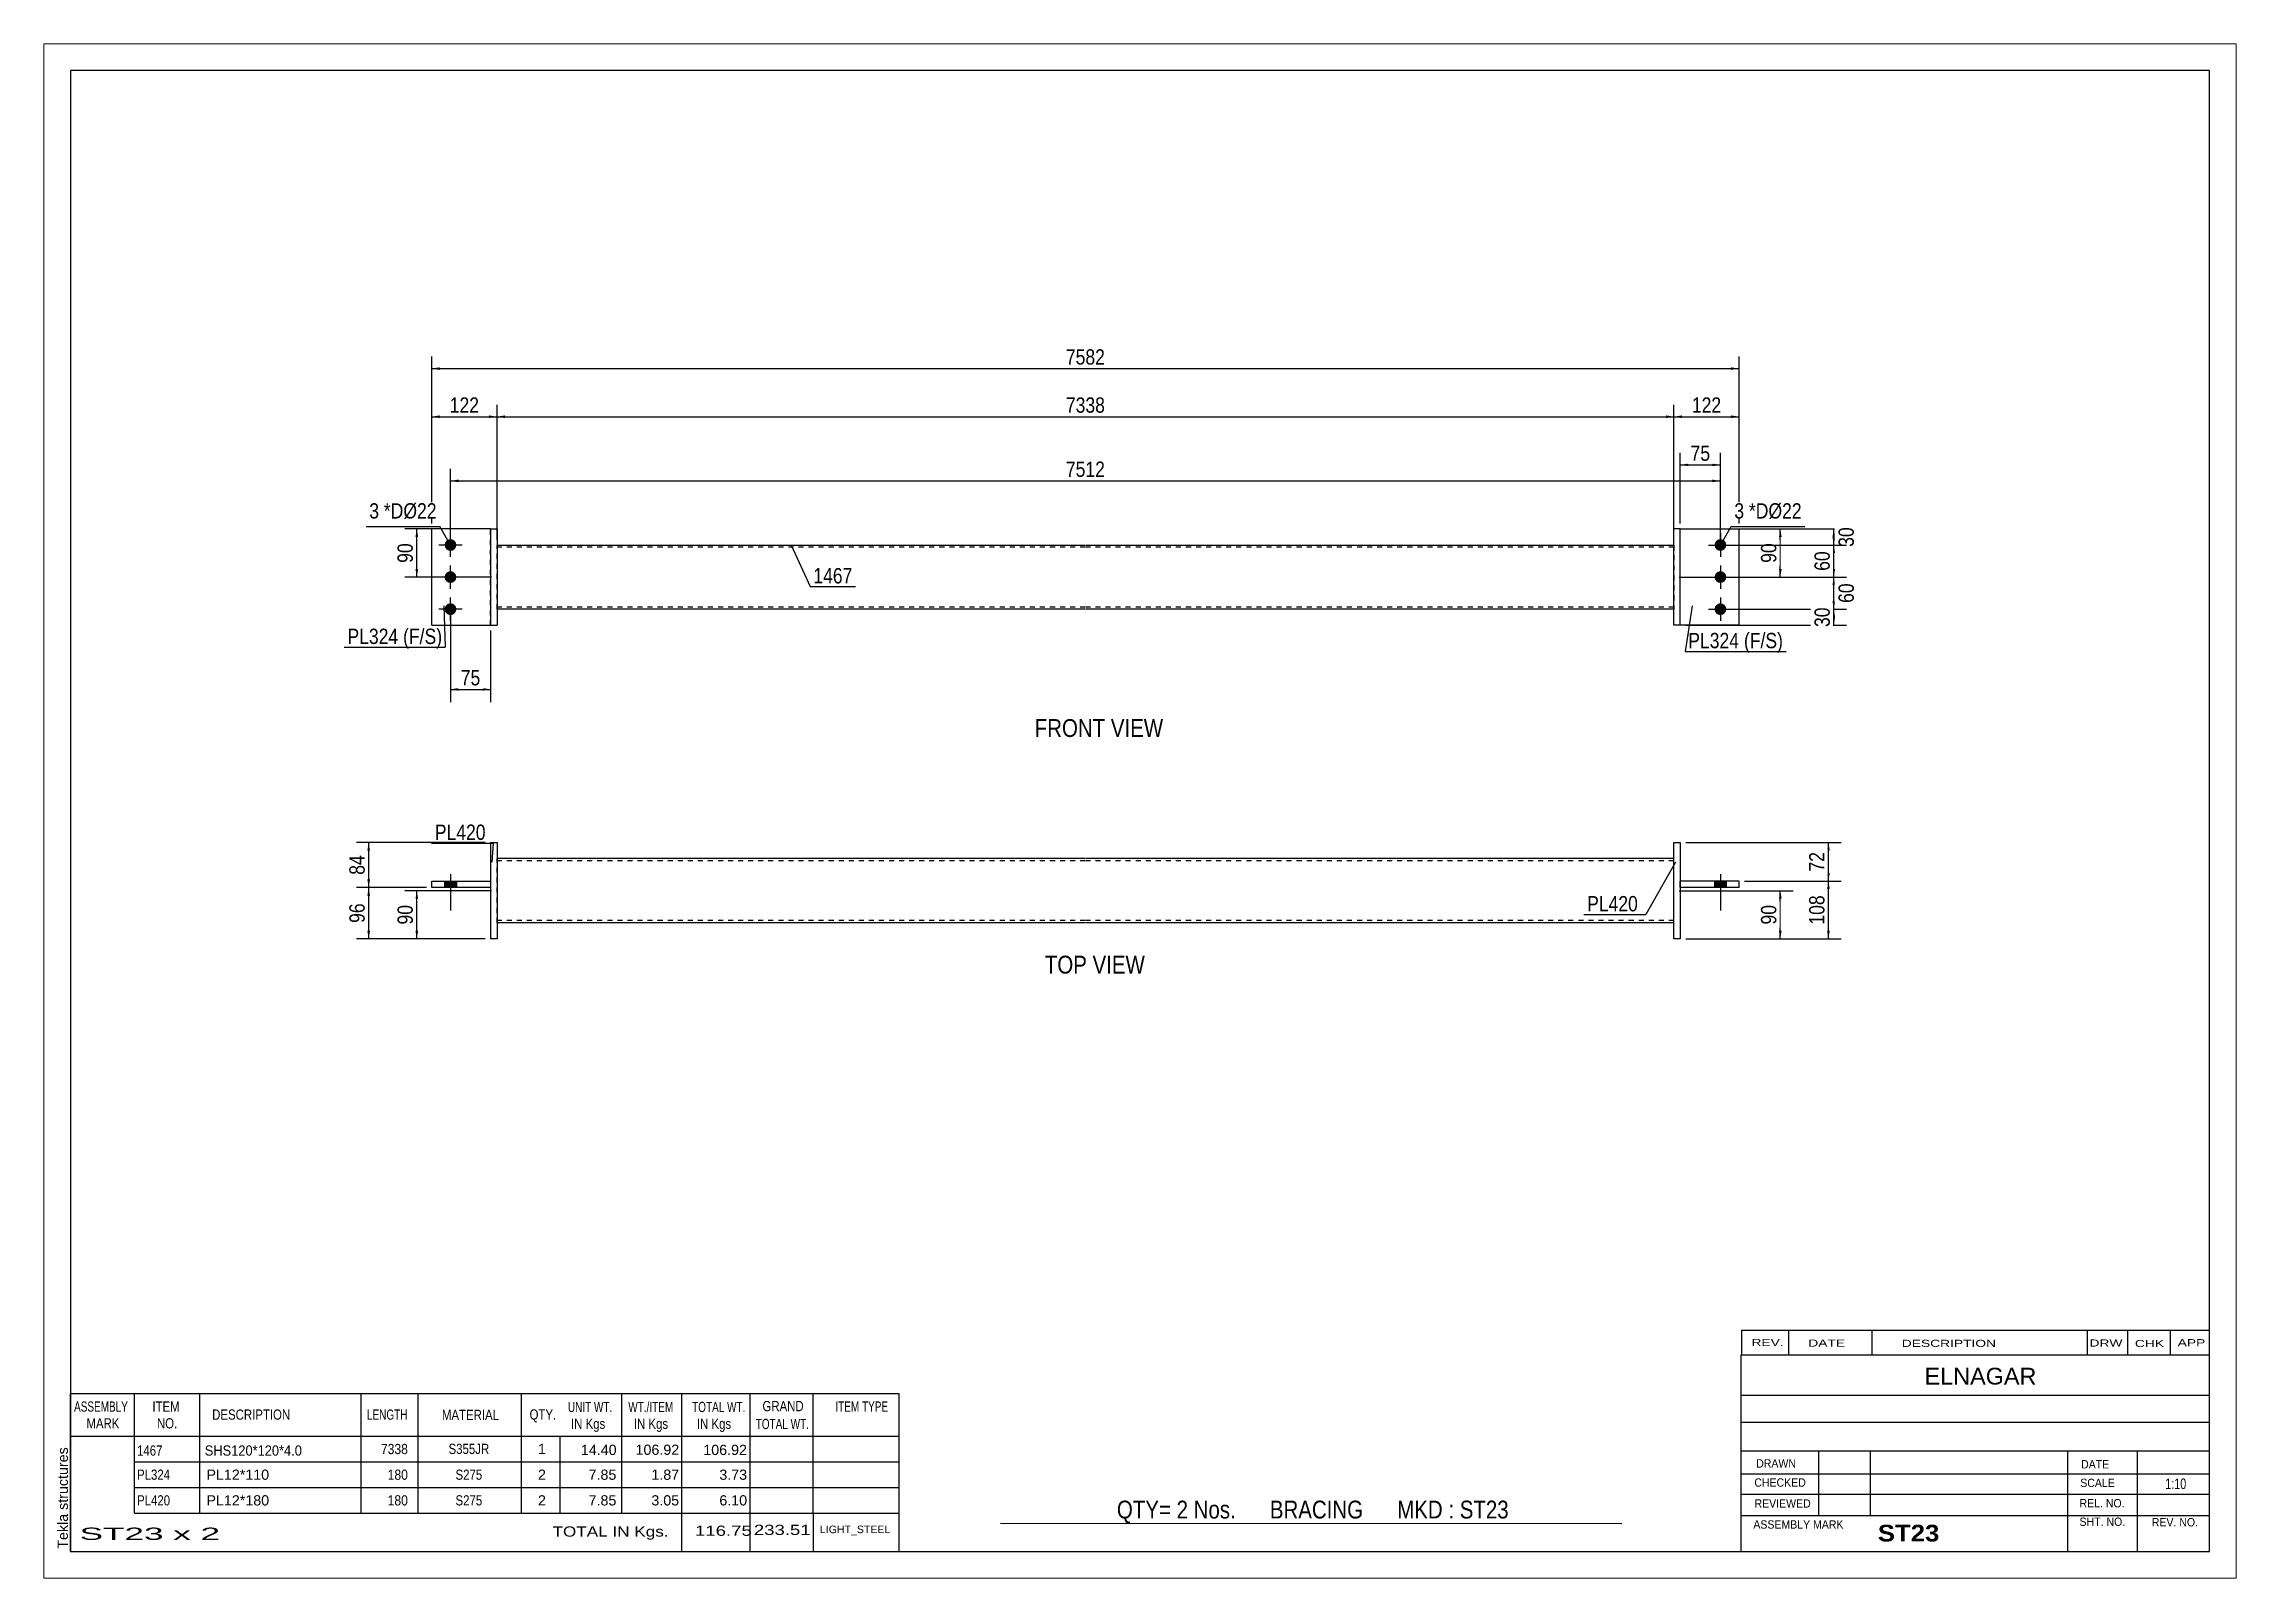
# Paper-space layout 'Layout1' of a CAD drawing. Header units: millimetres. Extents: x 0 to 410, y 0 to 287.
# The model-space entities are those that its viewports show. They can reach past a viewport. Long polylines and large blocks are cut down to what shows.
import ezdxf

# ---------------------------------------------------------------- set-up
doc = ezdxf.new("R2010")
doc.units = ezdxf.units.MM
doc.linetypes.add('DXK_LINE_DOT1', pattern=[1.8814, 0.9407, -0.9407])
doc.layers.add('Viewport layer', color=7, linetype='Continuous', plot=False)
doc.styles.add('Arial', font='ARIAL.TTF', dxfattribs={"height": 0.2})
doc.styles.add('Arial Bold', font='ARIALBD.TTF', dxfattribs={"height": 0.2})
doc.styles.add('Arial Narrow', font='ARIALN.TTF', dxfattribs={"height": 0.2})

# ---------------------------------------------------------------- blocks, each defined once
blk = doc.blocks.new('Unknown-629094982-1622')
at = {"color": 5, "linetype": 'Continuous'}
for p, q in [((405, 282), (5, 282)), ((5, 282), (5, 5)), ((405, 5), (405, 282)), ((5, 5), (405, 5))]:
    blk.add_line(p, q, dxfattribs=at)
at = {"color": 174, "linetype": 'Continuous', "style": 'Arial'}
blk.add_text('Tekla structures', height=1.9102, rotation=90, dxfattribs=at).set_placement((4.5, 5.5))
blk = doc.blocks.new('Unknown-629094982-11 - 1222')
at = {"color": 0, "linetype": 'Continuous'}
blk.add_wipeout([(209.37, 157.35), (209.37, 160.85), (185.31, 160.85), (185.31, 157.35)], dxfattribs=at)
at = {"color": 6, "linetype": 'Continuous', "style": 'Arial Narrow'}
blk.add_text('FRONT VIEW', height=3.34, dxfattribs=at).set_placement((185.31, 157.35))
blk = doc.blocks.new('Unknown-629094982-12 - 1247')
at = {"color": 0, "linetype": 'Continuous'}
blk.add_wipeout([(205.95, 113.09), (205.95, 116.59), (187.2, 116.59), (187.2, 113.09)], dxfattribs=at)
at = {"color": 6, "linetype": 'Continuous', "style": 'Arial Narrow'}
blk.add_text('TOP VIEW', height=3.34, dxfattribs=at).set_placement((187.2, 113.09))
blk = doc.blocks.new('Part-629094982-1239 - 1222')
at = {"color": 2, "linetype": 'Continuous'}
for p, q in [((306.05, 196.25), (304.85, 196.25)), ((304.85, 178.25), (304.85, 196.25)), ((306.05, 178.25), (306.05, 196.25)), ((306.05, 178.25), (304.85, 178.25))]:
    blk.add_line(p, q, dxfattribs=at)
blk = doc.blocks.new('Part-629094982-1238 - 1222')
at = {"color": 2, "linetype": 'Continuous'}
for p, q in [((306.05, 196.25), (317.05, 196.25)), ((317.05, 178.25), (317.05, 196.25)), ((317.05, 178.25), (306.05, 178.25))]:
    blk.add_line(p, q, dxfattribs=at)
at = {"color": 7, "linetype": 'DXK_LINE_DOT1'}
blk.add_line((306.05, 178.25), (306.05, 196.25), dxfattribs=at)
blk = doc.blocks.new('Part-629094982-1240 - 1222')
at = {"color": 2, "linetype": 'Continuous'}
for p, q in [((72.55, 178.25), (72.55, 196.25)), ((83.55, 196.25), (72.55, 196.25)), ((72.55, 178.25), (83.55, 178.25))]:
    blk.add_line(p, q, dxfattribs=at)
at = {"color": 7, "linetype": 'DXK_LINE_DOT1'}
blk.add_line((83.55, 178.25), (83.55, 196.25), dxfattribs=at)
blk = doc.blocks.new('Part-629094982-1241 - 1222')
at = {"color": 2, "linetype": 'Continuous'}
for p, q in [((83.55, 196.25), (83.55, 178.25)), ((83.55, 196.25), (84.75, 196.25)), ((84.75, 196.25), (84.75, 178.25)), ((83.55, 178.25), (84.75, 178.25))]:
    blk.add_line(p, q, dxfattribs=at)
blk = doc.blocks.new('Part-629094982-1242 - 1222')
at = {"color": 2, "linetype": 'Continuous'}
for p, q in [((84.75, 193.25), (194.75, 193.25)), ((194.85, 193.25), (304.85, 193.25)), ((194.75, 181.25), (84.75, 181.25)), ((304.85, 181.25), (194.85, 181.25))]:
    blk.add_line(p, q, dxfattribs=at)
at = {"color": 7, "linetype": 'DXK_LINE_DOT1'}
for p, q in [((84.75, 181.25), (84.75, 193.25)), ((194.75, 192.85), (84.75, 192.85)), ((304.85, 192.85), (194.85, 192.85)), ((304.85, 193.25), (304.85, 181.25)), ((194.75, 181.65), (84.75, 181.65)), ((304.85, 181.65), (194.85, 181.65))]:
    blk.add_line(p, q, dxfattribs=at)
blk = doc.blocks.new('Bolt-629094982-1243 - 1222')
at = {"linetype": 'Continuous'}
for points in [[(313.55, 194.35, -1), (313.55, 192.15, -1)], [(313.55, 188.35, -1), (313.55, 186.15, -1)], [(313.55, 182.35, -1), (313.55, 180.15, -1)]]:
    blk.add_hatch(color=3, dxfattribs=at).paths.add_polyline_path(points)
at = {"color": 3, "linetype": 'Continuous'}
for p, q in [((311.35, 193.25), (315.75, 193.25)), ((313.55, 195.45), (313.55, 191.05)), ((313.55, 189.45), (313.55, 185.05)), ((311.35, 187.25), (315.75, 187.25)), ((311.35, 181.25), (315.75, 181.25)), ((313.55, 183.45), (313.55, 179.05))]:
    blk.add_line(p, q, dxfattribs=at)
blk = doc.blocks.new('Bolt-629094982-1244 - 1222')
at = {"linetype": 'Continuous'}
for points in [[(76.05, 192.15, -1), (76.05, 194.35, -1)], [(76.05, 186.15, -1), (76.05, 188.35, -1)], [(76.05, 180.15, -1), (76.05, 182.35, -1)]]:
    blk.add_hatch(color=3, dxfattribs=at).paths.add_polyline_path(points)
at = {"color": 3, "linetype": 'Continuous'}
for p, q in [((78.25, 193.25), (73.85, 193.25)), ((76.05, 191.05), (76.05, 195.45)), ((76.05, 185.05), (76.05, 189.45)), ((78.25, 187.25), (73.85, 187.25)), ((78.25, 181.25), (73.85, 181.25)), ((76.05, 179.05), (76.05, 183.45))]:
    blk.add_line(p, q, dxfattribs=at)
blk = doc.blocks.new('Part-629094982-1248 - 1247')
at = {"color": 2, "linetype": 'Continuous'}
for p, q in [((317.05, 130.39), (306.05, 130.39)), ((306.05, 129.19), (306.05, 130.39)), ((317.05, 129.19), (306.05, 129.19)), ((317.05, 129.19), (317.05, 130.39))]:
    blk.add_line(p, q, dxfattribs=at)
blk = doc.blocks.new('Part-629094982-1249 - 1247')
at = {"color": 2, "linetype": 'Continuous'}
for p, q in [((304.85, 119.59), (304.85, 137.59)), ((304.85, 137.59), (306.05, 137.59)), ((306.05, 137.59), (306.05, 119.59)), ((306.05, 119.59), (304.85, 119.59))]:
    blk.add_line(p, q, dxfattribs=at)
blk = doc.blocks.new('Part-629094982-1250 - 1247')
at = {"color": 2, "linetype": 'Continuous'}
for p, q in [((72.55, 130.39), (83.55, 130.39)), ((72.55, 129.19), (72.55, 130.39)), ((83.55, 129.19), (72.55, 129.19)), ((83.55, 130.39), (83.55, 129.19))]:
    blk.add_line(p, q, dxfattribs=at)
blk = doc.blocks.new('Part-629094982-1251 - 1247')
at = {"color": 2, "linetype": 'Continuous'}
for p, q in [((83.55, 137.59), (83.55, 119.59)), ((83.55, 137.59), (84.75, 137.59)), ((84.75, 137.59), (84.75, 119.59)), ((84.75, 119.59), (83.55, 119.59))]:
    blk.add_line(p, q, dxfattribs=at)
blk = doc.blocks.new('Part-629094982-1252 - 1247')
at = {"color": 2, "linetype": 'Continuous'}
for p, q in [((194.75, 134.59), (84.75, 134.59)), ((304.85, 134.59), (194.85, 134.59)), ((194.75, 122.59), (84.75, 122.59)), ((304.85, 122.59), (194.85, 122.59))]:
    blk.add_line(p, q, dxfattribs=at)
at = {"color": 7, "linetype": 'DXK_LINE_DOT1'}
for p, q in [((84.75, 122.59), (84.75, 134.59)), ((194.75, 134.19), (84.75, 134.19)), ((304.85, 134.19), (194.85, 134.19)), ((304.85, 122.59), (304.85, 134.59)), ((194.75, 122.99), (84.75, 122.99)), ((304.85, 122.99), (194.85, 122.99))]:
    blk.add_line(p, q, dxfattribs=at)
blk = doc.blocks.new('Bolt-629094982-1253 - 1247')
at = {"linetype": 'Continuous'}
blk.add_hatch(color=3, dxfattribs=at).paths.add_polyline_path([(314.65, 130.39), (312.45, 130.39), (312.45, 129.19), (314.65, 129.19)])
blk.add_hatch(color=3, dxfattribs=at).paths.add_polyline_path([(314.65, 130.39), (312.45, 130.39), (312.45, 129.19), (314.65, 129.19)])
blk.add_hatch(color=3, dxfattribs=at).paths.add_polyline_path([(314.65, 130.39), (312.45, 130.39), (312.45, 129.19), (314.65, 129.19)])
at = {"color": 3, "linetype": 'Continuous'}
for p, q in [((313.55, 131.69), (313.55, 124.89)), ((313.55, 131.69), (313.55, 124.89)), ((313.55, 131.69), (313.55, 124.89)), ((312.45, 130.39), (312.45, 129.19)), ((312.45, 130.39), (312.45, 129.19)), ((312.45, 130.39), (312.45, 129.19)), ((314.65, 130.39), (314.65, 129.19)), ((314.65, 130.39), (314.65, 129.19)), ((314.65, 130.39), (314.65, 129.19))]:
    blk.add_line(p, q, dxfattribs=at)
blk = doc.blocks.new('Bolt-629094982-1254 - 1247')
at = {"linetype": 'Continuous'}
blk.add_hatch(color=3, dxfattribs=at).paths.add_polyline_path([(74.95, 129.19), (77.15, 129.19), (77.15, 130.39), (74.95, 130.39)])
blk.add_hatch(color=3, dxfattribs=at).paths.add_polyline_path([(74.95, 129.19), (77.15, 129.19), (77.15, 130.39), (74.95, 130.39)])
blk.add_hatch(color=3, dxfattribs=at).paths.add_polyline_path([(74.95, 129.19), (77.15, 129.19), (77.15, 130.39), (74.95, 130.39)])
at = {"color": 3, "linetype": 'Continuous'}
for p, q in [((76.05, 131.69), (76.05, 124.89)), ((76.05, 131.69), (76.05, 124.89)), ((76.05, 131.69), (76.05, 124.89)), ((74.95, 130.39), (74.95, 129.19)), ((74.95, 130.39), (74.95, 129.19)), ((74.95, 130.39), (74.95, 129.19)), ((77.15, 130.39), (77.15, 129.19)), ((77.15, 130.39), (77.15, 129.19)), ((77.15, 130.39), (77.15, 129.19))]:
    blk.add_line(p, q, dxfattribs=at)
blk = doc.blocks.new('StraightDimension-629094982-1735 - 1222')
at = {"linetype": 'Continuous'}
for points in [[(334.5, 185.75), (334.75, 187.25), (335, 185.75)], [(335, 182.75), (334.75, 181.25), (334.5, 182.75)]]:
    blk.add_hatch(color=7, dxfattribs=at).paths.add_polyline_path(points)
at = {"color": 7, "linetype": 'Continuous'}
for p, q in [((314.55, 187.25), (337, 187.25)), ((334.75, 181.25), (334.75, 187.25)), ((314.55, 181.25), (337, 181.25))]:
    blk.add_line(p, q, dxfattribs=at)
at = {"color": 0}
blk.add_wipeout([(339.1, 186.68), (334.9, 186.68), (334.9, 181.82), (339.1, 181.82)], dxfattribs=at)
at = {"color": 3, "style": 'Arial Narrow'}
blk.add_text('60', height=2.863, rotation=90.0002, dxfattribs=at).set_placement((338.5, 182.42))
blk = doc.blocks.new('StraightDimension-629094982-1259 - 1222')
at = {"linetype": 'Continuous'}
for points in [[(69.5, 194.75), (69.75, 196.25), (70, 194.75)], [(70, 188.75), (69.75, 187.25), (69.5, 188.75)]]:
    blk.add_hatch(color=7, dxfattribs=at).paths.add_polyline_path(points)
at = {"color": 7, "linetype": 'Continuous'}
for p, q in [((82.55, 196.25), (67.5, 196.25)), ((69.75, 187.25), (69.75, 196.25)), ((83.75, 187.25), (67.5, 187.25))]:
    blk.add_line(p, q, dxfattribs=at)
at = {"color": 0}
blk.add_wipeout([(69.6, 194.18), (65.4, 194.18), (65.4, 189.32), (69.6, 189.32)], dxfattribs=at)
at = {"color": 3, "style": 'Arial Narrow'}
blk.add_text('90', height=2.863, rotation=90.0002, dxfattribs=at).set_placement((69, 189.92))
blk = doc.blocks.new('StraightDimension-629094982-1265 - 1222')
at = {"linetype": 'Continuous'}
for points in [[(324.5, 194.75), (324.75, 196.25), (325, 194.75)], [(325, 188.75), (324.75, 187.25), (324.5, 188.75)]]:
    blk.add_hatch(color=7, dxfattribs=at).paths.add_polyline_path(points)
at = {"color": 7, "linetype": 'Continuous'}
for p, q in [((307.05, 196.25), (327.15, 196.25)), ((324.75, 187.25), (324.75, 196.25)), ((305.85, 187.25), (327.15, 187.25))]:
    blk.add_line(p, q, dxfattribs=at)
at = {"color": 0}
blk.add_wipeout([(324.6, 194.18), (320.4, 194.18), (320.4, 189.32), (324.6, 189.32)], dxfattribs=at)
at = {"color": 3, "style": 'Arial Narrow'}
blk.add_text('90', height=2.863, rotation=90.0002, dxfattribs=at).set_placement((324, 189.92))
blk = doc.blocks.new('StraightDimension-629094982-1270 - 1222')
at = {"linetype": 'Continuous'}
for points in [[(334.5, 194.75), (334.75, 196.25), (335, 194.75)], [(335, 194.75), (334.75, 193.25), (334.5, 194.75)]]:
    blk.add_hatch(color=7, dxfattribs=at).paths.add_polyline_path(points)
at = {"color": 7, "linetype": 'Continuous'}
for p, q in [((307.05, 196.25), (337, 196.25)), ((314.55, 193.25), (337, 193.25)), ((334.75, 193.25), (334.75, 196.25))]:
    blk.add_line(p, q, dxfattribs=at)
at = {"color": 0}
blk.add_wipeout([(339.1, 197.18), (334.9, 197.18), (334.9, 192.32), (339.1, 192.32)], dxfattribs=at)
at = {"color": 3, "style": 'Arial Narrow'}
blk.add_text('30', height=2.863, rotation=90.0002, dxfattribs=at).set_placement((338.5, 192.92))
blk = doc.blocks.new('StraightDimension-629094982-1273 - 1222')
at = {"linetype": 'Continuous'}
for points in [[(334.5, 179.75), (334.75, 181.25), (335, 179.75)], [(335, 179.75), (334.75, 178.25), (334.5, 179.75)]]:
    blk.add_hatch(color=7, dxfattribs=at).paths.add_polyline_path(points)
at = {"color": 7, "linetype": 'Continuous'}
for p, q in [((314.55, 181.25), (337.15, 181.25)), ((334.75, 178.25), (334.75, 181.25)), ((307.05, 178.25), (337.15, 178.25))]:
    blk.add_line(p, q, dxfattribs=at)
at = {"color": 0}
blk.add_wipeout([(334.6, 182.18), (330.4, 182.18), (330.4, 177.32), (334.6, 177.32)], dxfattribs=at)
at = {"color": 3, "style": 'Arial Narrow'}
blk.add_text('30', height=2.863, rotation=90.0002, dxfattribs=at).set_placement((334, 177.92))
blk = doc.blocks.new('StraightDimension-629094982-1286 - 1222')
at = {"linetype": 'Continuous'}
for points in [[(307.55, 208), (306.05, 208.25), (307.55, 208.5)], [(312.05, 208.5), (313.55, 208.25), (312.05, 208)]]:
    blk.add_hatch(color=7, dxfattribs=at).paths.add_polyline_path(points)
at = {"color": 7, "linetype": 'Continuous'}
for p, q in [((306.05, 197.25), (306.05, 210.5)), ((313.55, 194.25), (313.55, 210.5)), ((306.05, 208.25), (313.55, 208.25))]:
    blk.add_line(p, q, dxfattribs=at)
at = {"color": 0}
blk.add_wipeout([(312.23, 208.4), (312.23, 212.6), (307.37, 212.6), (307.37, 208.4)], dxfattribs=at)
at = {"color": 3, "style": 'Arial Narrow'}
blk.add_text('75', height=2.863, dxfattribs=at).set_placement((307.97, 209))
blk = doc.blocks.new('StraightDimension-629094982-1292 - 1222')
at = {"linetype": 'Continuous'}
for points in [[(77.55, 166), (76.05, 166.25), (77.55, 166.5)], [(82.05, 166.5), (83.55, 166.25), (82.05, 166)]]:
    blk.add_hatch(color=7, dxfattribs=at).paths.add_polyline_path(points)
at = {"color": 7, "linetype": 'Continuous'}
for p, q in [((76.05, 180.25), (76.05, 163.85)), ((83.55, 177.25), (83.55, 163.85)), ((76.05, 166.25), (83.55, 166.25))]:
    blk.add_line(p, q, dxfattribs=at)
at = {"color": 0}
blk.add_wipeout([(82.23, 166.4), (82.23, 170.6), (77.37, 170.6), (77.37, 166.4)], dxfattribs=at)
at = {"color": 3, "style": 'Arial Narrow'}
blk.add_text('75', height=2.863, dxfattribs=at).set_placement((77.97, 167))
blk = doc.blocks.new('StraightDimension-629094982-1297 - 1222')
at = {"linetype": 'Continuous'}
for points in [[(77.55, 205), (76.05, 205.25), (77.55, 205.5)], [(312.05, 205.5), (313.55, 205.25), (312.05, 205)]]:
    blk.add_hatch(color=7, dxfattribs=at).paths.add_polyline_path(points)
at = {"color": 7, "linetype": 'Continuous'}
for p, q in [((76.05, 194.25), (76.05, 207.5)), ((76.05, 205.25), (313.55, 205.25)), ((313.55, 194.25), (313.55, 207.5))]:
    blk.add_line(p, q, dxfattribs=at)
at = {"color": 0}
blk.add_wipeout([(199.06, 205.4), (199.06, 209.6), (190.54, 209.6), (190.54, 205.4)], dxfattribs=at)
at = {"color": 3, "style": 'Arial Narrow'}
blk.add_text('7512', height=2.863, dxfattribs=at).set_placement((191.14, 206))
blk = doc.blocks.new('StraightDimension-629094982-1303 - 1222')
at = {"linetype": 'Continuous'}
for points in [[(306.35, 217), (304.85, 217.25), (306.35, 217.5)], [(315.55, 217.5), (317.05, 217.25), (315.55, 217)]]:
    blk.add_hatch(color=7, dxfattribs=at).paths.add_polyline_path(points)
at = {"color": 7, "linetype": 'Continuous'}
for p, q in [((304.85, 194.25), (304.85, 219.5)), ((317.05, 197.25), (317.05, 219.5)), ((304.85, 217.25), (317.05, 217.25))]:
    blk.add_line(p, q, dxfattribs=at)
at = {"color": 0}
blk.add_wipeout([(314.29, 217.4), (314.29, 221.6), (307.61, 221.6), (307.61, 217.4)], dxfattribs=at)
at = {"color": 3, "style": 'Arial Narrow'}
blk.add_text('122', height=2.863, dxfattribs=at).set_placement((308.21, 218))
blk = doc.blocks.new('StraightDimension-629094982-1304 - 1222')
at = {"linetype": 'Continuous'}
for points in [[(86.25, 217), (84.75, 217.25), (86.25, 217.5)], [(303.35, 217.5), (304.85, 217.25), (303.35, 217)]]:
    blk.add_hatch(color=7, dxfattribs=at).paths.add_polyline_path(points)
at = {"color": 7, "linetype": 'Continuous'}
for p, q in [((84.75, 194.25), (84.75, 219.5)), ((304.85, 194.25), (304.85, 219.5)), ((84.75, 217.25), (304.85, 217.25))]:
    blk.add_line(p, q, dxfattribs=at)
at = {"color": 0}
blk.add_wipeout([(199.06, 217.4), (199.06, 221.6), (190.54, 221.6), (190.54, 217.4)], dxfattribs=at)
at = {"color": 3, "style": 'Arial Narrow'}
blk.add_text('7338', height=2.863, dxfattribs=at).set_placement((191.14, 218))
blk = doc.blocks.new('StraightDimension-629094982-1305 - 1222')
at = {"linetype": 'Continuous'}
for points in [[(74.05, 217), (72.55, 217.25), (74.05, 217.5)], [(83.25, 217.5), (84.75, 217.25), (83.25, 217)]]:
    blk.add_hatch(color=7, dxfattribs=at).paths.add_polyline_path(points)
at = {"color": 7, "linetype": 'Continuous'}
for p, q in [((72.55, 197.25), (72.55, 219.5)), ((84.75, 194.25), (84.75, 219.5)), ((72.55, 217.25), (84.75, 217.25))]:
    blk.add_line(p, q, dxfattribs=at)
at = {"color": 0}
blk.add_wipeout([(81.99, 217.4), (81.99, 221.6), (75.31, 221.6), (75.31, 217.4)], dxfattribs=at)
at = {"color": 3, "style": 'Arial Narrow'}
blk.add_text('122', height=2.863, dxfattribs=at).set_placement((75.91, 218))
blk = doc.blocks.new('StraightDimension-629094982-1311 - 1222')
at = {"linetype": 'Continuous'}
for points in [[(74.05, 226), (72.55, 226.25), (74.05, 226.5)], [(315.55, 226.5), (317.05, 226.25), (315.55, 226)]]:
    blk.add_hatch(color=7, dxfattribs=at).paths.add_polyline_path(points)
at = {"color": 7, "linetype": 'Continuous'}
for p, q in [((72.55, 197.25), (72.55, 228.5)), ((72.55, 226.25), (317.05, 226.25)), ((317.05, 197.25), (317.05, 228.5))]:
    blk.add_line(p, q, dxfattribs=at)
at = {"color": 0}
blk.add_wipeout([(199.06, 226.4), (199.06, 230.6), (190.54, 230.6), (190.54, 226.4)], dxfattribs=at)
at = {"color": 3, "style": 'Arial Narrow'}
blk.add_text('7582', height=2.863, dxfattribs=at).set_placement((191.14, 227))
blk = doc.blocks.new('StraightDimension-629094982-1737 - 1222')
at = {"linetype": 'Continuous'}
for points in [[(334.5, 191.75), (334.75, 193.25), (335, 191.75)], [(335, 188.75), (334.75, 187.25), (334.5, 188.75)]]:
    blk.add_hatch(color=7, dxfattribs=at).paths.add_polyline_path(points)
at = {"color": 7, "linetype": 'Continuous'}
for p, q in [((314.55, 193.25), (337.15, 193.25)), ((334.75, 187.25), (334.75, 193.25)), ((314.55, 187.25), (337.15, 187.25))]:
    blk.add_line(p, q, dxfattribs=at)
at = {"color": 0}
blk.add_wipeout([(334.6, 192.68), (330.4, 192.68), (330.4, 187.82), (334.6, 187.82)], dxfattribs=at)
at = {"color": 3, "style": 'Arial Narrow'}
blk.add_text('60', height=2.863, rotation=90.0002, dxfattribs=at).set_placement((334, 188.42))
blk = doc.blocks.new('StraightDimension-629094982-1315 - 1247')
at = {"linetype": 'Continuous'}
for points in [[(69.5, 127.09), (69.75, 128.59), (70, 127.09)], [(70, 121.09), (69.75, 119.59), (69.5, 121.09)]]:
    blk.add_hatch(color=7, dxfattribs=at).paths.add_polyline_path(points)
at = {"color": 7, "linetype": 'Continuous'}
for p, q in [((83.75, 128.59), (67.5, 128.59)), ((69.75, 119.59), (69.75, 128.59)), ((82.55, 119.59), (67.5, 119.59))]:
    blk.add_line(p, q, dxfattribs=at)
at = {"color": 0}
blk.add_wipeout([(69.6, 126.52), (65.4, 126.52), (65.4, 121.67), (69.6, 121.67)], dxfattribs=at)
at = {"color": 3, "style": 'Arial Narrow'}
blk.add_text('90', height=2.863, rotation=90.0002, dxfattribs=at).set_placement((69, 122.27))
blk = doc.blocks.new('StraightDimension-629094982-1325 - 1247')
at = {"linetype": 'Continuous'}
for points in [[(333.5, 136.09), (333.75, 137.59), (334, 136.09)], [(334, 131.89), (333.75, 130.39), (333.5, 131.89)]]:
    blk.add_hatch(color=7, dxfattribs=at).paths.add_polyline_path(points)
at = {"color": 7, "linetype": 'Continuous'}
for p, q in [((307.05, 137.59), (336.15, 137.59)), ((333.75, 130.39), (333.75, 137.59)), ((318.05, 130.39), (336.15, 130.39))]:
    blk.add_line(p, q, dxfattribs=at)
at = {"color": 0}
blk.add_wipeout([(333.6, 136.42), (329.4, 136.42), (329.4, 131.57), (333.6, 131.57)], dxfattribs=at)
at = {"color": 3, "style": 'Arial Narrow'}
blk.add_text('72', height=2.863, rotation=90.0002, dxfattribs=at).set_placement((333, 132.17))
blk = doc.blocks.new('StraightDimension-629094982-1320 - 1247')
at = {"linetype": 'Continuous'}
for points in [[(324.5, 127.09), (324.75, 128.59), (325, 127.09)], [(325, 121.09), (324.75, 119.59), (324.5, 121.09)]]:
    blk.add_hatch(color=7, dxfattribs=at).paths.add_polyline_path(points)
at = {"color": 7, "linetype": 'Continuous'}
for p, q in [((305.85, 128.59), (327.15, 128.59)), ((324.75, 119.59), (324.75, 128.59)), ((307.05, 119.59), (327.15, 119.59))]:
    blk.add_line(p, q, dxfattribs=at)
at = {"color": 0}
blk.add_wipeout([(324.6, 126.52), (320.4, 126.52), (320.4, 121.67), (324.6, 121.67)], dxfattribs=at)
at = {"color": 3, "style": 'Arial Narrow'}
blk.add_text('90', height=2.863, rotation=90.0002, dxfattribs=at).set_placement((324, 122.27))
blk = doc.blocks.new('StraightDimension-629094982-1326 - 1247')
at = {"linetype": 'Continuous'}
for points in [[(333.5, 128.89), (333.75, 130.39), (334, 128.89)], [(334, 121.09), (333.75, 119.59), (333.5, 121.09)]]:
    blk.add_hatch(color=7, dxfattribs=at).paths.add_polyline_path(points)
at = {"color": 7, "linetype": 'Continuous'}
for p, q in [((318.05, 130.39), (336.15, 130.39)), ((333.75, 119.59), (333.75, 130.39)), ((307.05, 119.59), (336.15, 119.59))]:
    blk.add_line(p, q, dxfattribs=at)
at = {"color": 0}
blk.add_wipeout([(333.6, 128.34), (329.4, 128.34), (329.4, 121.65), (333.6, 121.65)], dxfattribs=at)
at = {"color": 3, "style": 'Arial Narrow'}
blk.add_text('108', height=2.863, rotation=90.0002, dxfattribs=at).set_placement((333, 122.25))
blk = doc.blocks.new('StraightDimension-629094982-1333 - 1247')
at = {"linetype": 'Continuous'}
for points in [[(60.5, 136.09), (60.75, 137.59), (61, 136.09)], [(61, 130.69), (60.75, 129.19), (60.5, 130.69)]]:
    blk.add_hatch(color=7, dxfattribs=at).paths.add_polyline_path(points)
at = {"color": 7, "linetype": 'Continuous'}
for p, q in [((82.55, 137.59), (58.5, 137.59)), ((60.75, 129.19), (60.75, 137.59)), ((71.55, 129.19), (58.5, 129.19))]:
    blk.add_line(p, q, dxfattribs=at)
at = {"color": 0}
blk.add_wipeout([(60.6, 135.82), (56.4, 135.82), (56.4, 130.97), (60.6, 130.97)], dxfattribs=at)
at = {"color": 3, "style": 'Arial Narrow'}
blk.add_text('84', height=2.863, rotation=90.0002, dxfattribs=at).set_placement((60, 131.57))
blk = doc.blocks.new('StraightDimension-629094982-1334 - 1247')
at = {"linetype": 'Continuous'}
for points in [[(60.5, 127.69), (60.75, 129.19), (61, 127.69)], [(61, 121.09), (60.75, 119.59), (60.5, 121.09)]]:
    blk.add_hatch(color=7, dxfattribs=at).paths.add_polyline_path(points)
at = {"color": 7, "linetype": 'Continuous'}
for p, q in [((71.55, 129.19), (58.5, 129.19)), ((60.75, 119.59), (60.75, 129.19)), ((82.55, 119.59), (58.5, 119.59))]:
    blk.add_line(p, q, dxfattribs=at)
at = {"color": 0}
blk.add_wipeout([(60.6, 126.82), (56.4, 126.82), (56.4, 121.97), (60.6, 121.97)], dxfattribs=at)
at = {"color": 3, "style": 'Arial Narrow'}
blk.add_text('96', height=2.863, rotation=90.0002, dxfattribs=at).set_placement((60, 122.57))
blk = doc.blocks.new('CBS_NAME_BLOG-629094982-1845')
at = {"color": 7, "linetype": 'Continuous'}
for p, q in [((317.41, 41.75), (404.93, 41.75)), ((317.41, 5.04), (317.41, 41.75)), ((317.41, 34.21), (404.93, 34.21)), ((317.48, 29.16), (405, 29.16)), ((317.41, 23.79), (404.93, 23.79)), ((331.93, 11.68), (331.93, 23.78)), ((341.62, 11.71), (341.62, 23.78)), ((378.53, 5.04), (378.53, 23.77)), ((391.58, 5.04), (391.58, 23.78)), ((317.42, 19.49), (405, 19.51)), ((317.41, 15.74), (404.93, 15.74)), ((317.41, 11.7), (404.93, 11.7)), ((317.41, 5), (405, 5))]:
    blk.add_line(p, q, dxfattribs=at)
at = {"color": 3, "linetype": 'Continuous', "style": 'Arial'}
blk.add_text('ELNAGAR', height=3.133, dxfattribs=at).set_placement((351.73, 36.22))
at = {"color": 3, "linetype": 'Continuous'}
for s, height, style, width, p in [('DRAWN', 1.566, 'Arial', 0.9, (320.24, 20.68)), ('DATE', 1.566, 'Arial', 0.9, (381, 20.52)), ('CHECKED', 1.566, 'Arial', 0.9, (319.89, 17.11)), ('SCALE', 1.566, 'Arial', 0.9, (380.85, 17.04)), ('1:10', 1.957, 'Arial Narrow', 0.9, (396.74, 16.68)), ('REVIEWED', 1.566, 'Arial', 0.9, (319.93, 13.19)), ('REL. NO.', 1.566, 'Arial', 0.9, (380.71, 13.24)), ('ASSEMBLY MARK', 1.5663, 'Arial', 0.9, (319.71, 9.26)), ('ST23', 3.131, 'Arial Bold', 1.1, (342.99, 6.86)), ('SHT. NO.', 1.566, 'Arial', 0.9, (380.71, 9.77)), ('REV. NO.', 1.566, 'Arial', 0.9, (394.23, 9.68))]:
    blk.add_text(s, height=height, dxfattribs=dict(at, style=style, width=width)).set_placement(p)
blk = doc.blocks.new('CBS_BOM-629094982-1843')
at = {"color": 7, "linetype": 'Continuous'}
for p, q in [((4.97, 26.57), (4.97, 34.57)), ((4.97, 34.57), (159.89, 34.57)), ((16.97, 26.57), (16.97, 34.57)), ((29.16, 26.57), (29.16, 34.57)), ((59.32, 26.57), (59.32, 34.57)), ((70, 26.57), (70, 34.57)), ((89.32, 26.57), (89.32, 34.57)), ((108.12, 26.57), (108.12, 34.57)), ((119.33, 26.57), (119.33, 34.57)), ((132.12, 26.57), (132.12, 34.57)), ((143.87, 26.57), (143.87, 34.57)), ((159.89, 34.56), (159.89, 26.58)), ((4.97, 26.57), (159.89, 26.57)), ((4.97, 21.77), (4.97, 26.57)), ((16.97, 21.77), (16.97, 26.57)), ((29.16, 21.77), (29.16, 26.57)), ((59.32, 21.77), (59.32, 26.57)), ((70, 21.77), (70, 26.57)), ((89.32, 21.77), (89.32, 26.57)), ((96.58, 21.77), (96.58, 26.57)), ((108.12, 21.77), (108.12, 26.57)), ((119.33, 21.77), (119.33, 26.57)), ((132.12, 21.77), (132.12, 26.57)), ((143.89, 21.77), (143.89, 26.57)), ((159.89, 26.57), (159.89, 21.77)), ((4.97, 16.97), (4.97, 21.77)), ((16.97, 21.77), (159.89, 21.77)), ((16.97, 16.97), (16.97, 21.77)), ((29.16, 16.97), (29.16, 21.77)), ((59.32, 16.97), (59.32, 21.77)), ((70, 16.97), (70, 21.77)), ((89.32, 16.97), (89.32, 21.77)), ((96.58, 16.97), (96.58, 21.77)), ((108.12, 16.97), (108.12, 21.77)), ((119.33, 16.97), (119.33, 21.77)), ((132.12, 16.97), (132.12, 21.77)), ((143.89, 16.97), (143.89, 21.77)), ((159.89, 21.76), (159.89, 16.97)), ((4.97, 12.17), (4.97, 16.97)), ((16.97, 16.97), (159.89, 16.97)), ((16.97, 12.17), (16.97, 16.97)), ((29.16, 12.17), (29.16, 16.97)), ((59.32, 12.17), (59.32, 16.97)), ((70, 12.17), (70, 16.97)), ((89.32, 12.17), (89.32, 16.97)), ((96.58, 12.17), (96.58, 16.97)), ((108.12, 12.17), (108.12, 16.97)), ((119.33, 12.17), (119.33, 16.97)), ((132.12, 12.17), (132.12, 16.97)), ((143.89, 12.17), (143.89, 16.97)), ((159.89, 16.96), (159.89, 12.17)), ((4.97, 4.97), (4.97, 12.15)), ((16.97, 12.17), (159.89, 12.17)), ((119.33, 4.97), (119.33, 12.15)), ((132.12, 4.97), (132.12, 12.15)), ((143.93, 4.97), (143.93, 12.15)), ((159.89, 12.17), (159.89, 4.97)), ((4.97, 4.97), (159.89, 4.97))]:
    blk.add_line(p, q, dxfattribs=at)
at = {"color": 3, "linetype": 'Continuous', "style": 'Arial'}
for s, height, width, p in [('ASSEMBLY', 1.91, 0.7, (5.65, 31.14)), ('ITEM', 1.91, 0.8, (20.3, 31.14)), ('UNIT WT.', 1.91, 0.7, (98.01, 31.07)), ('WT./ITEM', 1.91, 0.7, (109.3, 31.07)), ('TOTAL WT.', 1.91, 0.7, (121.24, 31.07)), ('GRAND', 1.91, 0.8, (134.39, 31.23)), ('ITEM TYPE', 1.91, 0.7, (148.03, 31.15)), ('MARK', 1.91, 0.8, (7.97, 28.01)), ('NO.', 1.91, 0.8, (21.15, 28.01)), ('DESCRIPTION', 1.9102, 0.8, (31.48, 29.64)), ('LENGTH', 1.91, 0.7, (60.43, 29.64)), ('MATERIAL', 1.91, 0.8, (74.45, 29.59)), ('QTY.', 1.91, 0.8, (90.84, 29.67)), ('IN Kgs', 1.91, 0.8, (98.59, 27.93)), ('IN Kgs', 1.91, 0.8, (110.34, 27.93)), ('IN Kgs', 1.91, 0.8, (122.13, 27.93)), ('TOTAL WT.', 1.91, 0.7, (133.13, 27.89))]:
    blk.add_text(s, height=height, dxfattribs=dict(at, width=width)).set_placement(p)
at = {"color": 7, "linetype": 'Continuous', "style": 'Arial'}
for s, height, width, p in [('1467', 1.91, 0.8, (17.43, 22.92)), ('SHS120*120*4.0', 1.9102, 0.9, (30.1, 22.92)), ('7338', 1.91, 0.85, (63.04, 23.2)), ('S355JR', 1.91, 0.8, (75.69, 23.23)), ('PL324', 1.91, 0.8, (17.43, 18.4)), ('180', 1.91, 0.85, (64.3, 18.4)), ('S275', 1.91, 0.8, (76.99, 18.4)), ('PL420', 1.91, 0.8, (17.43, 13.6)), ('180', 1.91, 0.85, (64.3, 13.6)), ('S275', 1.91, 0.8, (76.99, 13.6))]:
    blk.add_text(s, height=height, dxfattribs=dict(at, width=width)).set_placement(p)
for s, p in [('1', (92.41, 23.23)), ('14.40', (100.44, 23.04)), ('106.92', (110.66, 23.07)), ('106.92', (123.33, 23.04)), ('PL12*110', (30.41, 18.4)), ('2', (92.41, 18.4)), ('7.85', (101.88, 18.4)), ('1.87', (113.62, 18.4)), ('3.73', (126.33, 18.4)), ('PL12*180', (30.41, 13.6)), ('2', (92.41, 13.6)), ('7.85', (101.88, 13.6)), ('3.05', (113.62, 13.6)), ('6.10', (126.33, 13.6))]:
    blk.add_text(s, height=1.91, dxfattribs=at).set_placement(p)
at = {"color": 6, "linetype": 'Continuous', "style": 'Arial'}
for s, height, width, p in [('ST23 x 2', 2.292, 2.05, (6.69, 7.16)), ('TOTAL IN Kgs.', 1.9102, 1.2, (95.13, 7.77)), ('116.75', 1.91, 1.3, (121.79, 7.92)), ('233.51', 1.91, 1.3, (132.79, 8.08))]:
    blk.add_text(s, height=height, dxfattribs=dict(at, width=width)).set_placement(p)
blk.add_text('LIGHT_STEEL', height=1.4135, dxfattribs=at).set_placement((145.14, 8.42))
blk = doc.blocks.new('CBS_CALLOFF-629094982-1844')
at = {"color": 7, "linetype": 'Continuous'}
blk.add_line((178.88, 10.27), (295.11, 10.25), dxfattribs=at)
at = {"color": 3, "linetype": 'Continuous', "style": 'Arial Narrow'}
blk.add_text('QTY= 2 Nos.      BRACING      MKD : ST23', height=3.3405, dxfattribs=at).set_placement((200.68, 11.16))
blk = doc.blocks.new('CBS_REVISION-629094982-1846')
at = {"color": 7, "linetype": 'Continuous'}
for p, q in [((317.49, 46.38), (404.99, 46.38)), ((317.49, 46.38), (317.49, 41.75)), ((326.29, 46.38), (326.29, 41.75)), ((341.88, 46.38), (341.88, 41.81)), ((382.14, 46.38), (382.14, 41.75)), ((389.68, 46.38), (389.68, 41.75)), ((397.63, 46.38), (397.63, 41.75)), ((317.49, 41.75), (404.99, 41.75))]:
    blk.add_line(p, q, dxfattribs=at)
at = {"color": 7, "style": 'Arial Narrow', "width": 1.7}
for s, height, p in [('REV.', 1.326, (319.35, 43.43)), ('DATE', 1.326, (329.98, 43.31)), ('DESCRIPTION', 1.3257, (347.46, 43.26)), ('DRW', 1.326, (382.57, 43.32)), ('CHK', 1.326, (391.06, 43.23)), ('APP', 1.326, (399.06, 43.38))]:
    blk.add_text(s, height=height, dxfattribs=at).set_placement(p)
blk = doc.blocks.new('Mark-629094982-1352 - 1222')
at = {"color": 0}
blk.add_wipeout([(151.22, 186.07), (151.22, 189.07), (143.91, 189.07), (143.91, 186.07)], dxfattribs=at)
blk.add_wipeout([(151.22, 186.07), (151.22, 189.07), (143.91, 189.07), (143.91, 186.07)], dxfattribs=at)
at = {"color": 7, "linetype": 'Continuous'}
for p, q in [((139.77, 193.2), (143.31, 185.47)), ((143.31, 185.47), (151.82, 185.47))]:
    blk.add_line(p, q, dxfattribs=at)
at = {"color": 3, "style": 'Arial Narrow'}
blk.add_text('1467', height=2.863, dxfattribs=at).set_placement((143.91, 186.07))
blk = doc.blocks.new('Mark-629094982-1346 - 1222')
at = {"color": 0}
blk.add_wipeout([(317.05, 173.95), (317.05, 176.95), (307.54, 176.95), (307.54, 173.95)], dxfattribs=at)
blk.add_wipeout([(317.05, 173.95), (317.05, 176.95), (307.54, 176.95), (307.54, 173.95)], dxfattribs=at)
at = {"color": 7, "linetype": 'Continuous'}
blk.add_line((308.28, 181.88), (306.94, 173.35), dxfattribs=at)
at = {"color": 0}
blk.add_wipeout([(325.24, 173.95), (325.24, 176.95), (317.95, 176.95), (317.95, 173.95)], dxfattribs=at)
blk.add_wipeout([(325.24, 173.95), (325.24, 176.95), (317.95, 176.95), (317.95, 173.95)], dxfattribs=at)
at = {"color": 7, "linetype": 'Continuous'}
blk.add_line((306.94, 173.35), (325.84, 173.35), dxfattribs=at)
at = {"color": 3, "style": 'Arial Narrow'}
for s, p in [('PL324', (307.54, 173.95)), ('(F/', (317.95, 173.95)), ('S)', (321.96, 173.95))]:
    blk.add_text(s, height=2.863, dxfattribs=at).set_placement(p)
blk = doc.blocks.new('Mark-629094982-1349 - 1222')
at = {"color": 0}
blk.add_wipeout([(66.28, 174.74), (66.28, 177.74), (56.78, 177.74), (56.78, 174.74)], dxfattribs=at)
blk.add_wipeout([(66.28, 174.74), (66.28, 177.74), (56.78, 177.74), (56.78, 174.74)], dxfattribs=at)
blk.add_wipeout([(74.48, 174.74), (74.48, 177.74), (67.18, 177.74), (67.18, 174.74)], dxfattribs=at)
blk.add_wipeout([(74.48, 174.74), (74.48, 177.74), (67.18, 177.74), (67.18, 174.74)], dxfattribs=at)
at = {"color": 7, "linetype": 'Continuous'}
for p in [(74.78, 181.88), (56.18, 174.14)]:
    blk.add_line(p, (75.08, 174.14), dxfattribs=at)
at = {"color": 3, "style": 'Arial Narrow'}
for s, p in [('PL324', (56.78, 174.74)), ('(F/', (67.18, 174.74)), ('S)', (71.2, 174.74))]:
    blk.add_text(s, height=2.863, dxfattribs=at).set_placement(p)
blk = doc.blocks.new('Mark-629094982-1358 - 1222')
at = {"color": 0}
blk.add_wipeout([(317.98, 198.21), (317.98, 201.21), (316.15, 201.21), (316.15, 198.21)], dxfattribs=at)
blk.add_wipeout([(317.98, 198.21), (317.98, 201.21), (316.15, 201.21), (316.15, 198.21)], dxfattribs=at)
at = {"color": 7, "linetype": 'Continuous'}
blk.add_line((313.55, 193.25), (315.55, 196.71), dxfattribs=at)
at = {"color": 0}
blk.add_wipeout([(322.53, 198.21), (322.53, 201.21), (318.88, 201.21), (318.88, 198.21)], dxfattribs=at)
blk.add_wipeout([(322.53, 198.21), (322.53, 201.21), (318.88, 201.21), (318.88, 198.21)], dxfattribs=at)
at = {"color": 3, "style": 'Arial Narrow'}
blk.add_text('3', height=2.86, dxfattribs=at).set_placement((316.15, 198.21))
at = {"color": 0}
blk.add_wipeout([(328.74, 198.21), (328.74, 201.21), (322.53, 201.21), (322.53, 198.21)], dxfattribs=at)
blk.add_wipeout([(328.74, 198.21), (328.74, 201.21), (322.53, 201.21), (322.53, 198.21)], dxfattribs=at)
at = {"color": 7, "linetype": 'Continuous'}
blk.add_line((315.55, 196.71), (329.34, 196.71), dxfattribs=at)
at = {"color": 3, "style": 'Arial Narrow'}
for s, p in [('*D', (318.88, 198.21)), ('Ø22', (322.53, 198.21))]:
    blk.add_text(s, height=2.863, dxfattribs=at).set_placement(p)
blk = doc.blocks.new('Mark-629094982-1359 - 1222')
at = {"color": 0}
blk.add_wipeout([(62.69, 198.21), (62.69, 201.21), (60.86, 201.21), (60.86, 198.21)], dxfattribs=at)
blk.add_wipeout([(62.69, 198.21), (62.69, 201.21), (60.86, 201.21), (60.86, 198.21)], dxfattribs=at)
blk.add_wipeout([(67.24, 198.21), (67.24, 201.21), (63.59, 201.21), (63.59, 198.21)], dxfattribs=at)
blk.add_wipeout([(67.24, 198.21), (67.24, 201.21), (63.59, 201.21), (63.59, 198.21)], dxfattribs=at)
at = {"color": 3, "style": 'Arial Narrow'}
blk.add_text('3', height=2.86, dxfattribs=at).set_placement((60.86, 198.21))
at = {"color": 0}
blk.add_wipeout([(73.45, 198.21), (73.45, 201.21), (67.24, 201.21), (67.24, 198.21)], dxfattribs=at)
blk.add_wipeout([(73.45, 198.21), (73.45, 201.21), (67.24, 201.21), (67.24, 198.21)], dxfattribs=at)
at = {"color": 7, "linetype": 'Continuous'}
for p in [(60.26, 196.71), (76.05, 193.25)]:
    blk.add_line(p, (74.05, 196.71), dxfattribs=at)
at = {"color": 3, "style": 'Arial Narrow'}
for s, p in [('*D', (63.59, 198.21)), ('Ø22', (67.24, 198.21))]:
    blk.add_text(s, height=2.863, dxfattribs=at).set_placement(p)
blk = doc.blocks.new('Mark-629094982-1343 - 1247')
at = {"color": 0}
blk.add_wipeout([(82.62, 138.1), (82.62, 141.1), (73.12, 141.1), (73.12, 138.1)], dxfattribs=at)
blk.add_wipeout([(82.62, 138.1), (82.62, 141.1), (73.12, 141.1), (73.12, 138.1)], dxfattribs=at)
at = {"color": 7, "linetype": 'Continuous'}
for p in [(72.52, 137.5), (83.82, 133.96)]:
    blk.add_line(p, (84.12, 137.5), dxfattribs=at)
at = {"color": 3, "style": 'Arial Narrow'}
blk.add_text('PL420', height=2.863, dxfattribs=at).set_placement((73.12, 138.1))
blk = doc.blocks.new('Mark-629094982-1340 - 1247')
at = {"color": 0}
blk.add_wipeout([(298.12, 124.73), (298.12, 127.73), (288.62, 127.73), (288.62, 124.73)], dxfattribs=at)
blk.add_wipeout([(298.12, 124.73), (298.12, 127.73), (288.62, 127.73), (288.62, 124.73)], dxfattribs=at)
at = {"color": 7, "linetype": 'Continuous'}
for p in [(305.12, 133.96), (288.02, 124.13)]:
    blk.add_line(p, (299.62, 124.13), dxfattribs=at)
at = {"color": 3, "style": 'Arial Narrow'}
blk.add_text('PL420', height=2.863, dxfattribs=at).set_placement((288.62, 124.73))

msp = doc.modelspace()

# ---------------------------------------------------------------- block references
for name in ['Unknown-629094982-1622', 'Part-629094982-1240 - 1222', 'Bolt-629094982-1244 - 1222', 'Part-629094982-1241 - 1222', 'Part-629094982-1242 - 1222', 'Part-629094982-1239 - 1222', 'Part-629094982-1238 - 1222', 'Bolt-629094982-1243 - 1222', 'Part-629094982-1251 - 1247', 'Part-629094982-1249 - 1247', 'Bolt-629094982-1254 - 1247', 'Part-629094982-1252 - 1247', 'Bolt-629094982-1253 - 1247', 'Part-629094982-1250 - 1247', 'Part-629094982-1248 - 1247', 'CBS_REVISION-629094982-1846', 'CBS_NAME_BLOG-629094982-1845', 'CBS_BOM-629094982-1843', 'CBS_CALLOFF-629094982-1844']:
    msp.add_blockref(name, (0, 0))

# ---------------------------------------------------------------- next in the draw order: block references
for name in ['StraightDimension-629094982-1259 - 1222', 'StraightDimension-629094982-1735 - 1222', 'StraightDimension-629094982-1292 - 1222', 'Unknown-629094982-11 - 1222', 'StraightDimension-629094982-1325 - 1247', 'StraightDimension-629094982-1315 - 1247', 'Unknown-629094982-12 - 1247']:
    msp.add_blockref(name, (0, 0))

# ---------------------------------------------------------------- next in the draw order: block references
for name in ['StraightDimension-629094982-1265 - 1222', 'Mark-629094982-1349 - 1222', 'StraightDimension-629094982-1273 - 1222', 'StraightDimension-629094982-1333 - 1247', 'StraightDimension-629094982-1320 - 1247']:
    msp.add_blockref(name, (0, 0))

# ---------------------------------------------------------------- next in the draw order: block references
for name in ['StraightDimension-629094982-1270 - 1222', 'Mark-629094982-1346 - 1222', 'Mark-629094982-1343 - 1247', 'StraightDimension-629094982-1334 - 1247', 'StraightDimension-629094982-1326 - 1247']:
    msp.add_blockref(name, (0, 0))

# ---------------------------------------------------------------- next in the draw order: block references
for name in ['StraightDimension-629094982-1286 - 1222', 'Mark-629094982-1340 - 1247']:
    msp.add_blockref(name, (0, 0))

# ---------------------------------------------------------------- next in the draw order: block references
msp.add_blockref('StraightDimension-629094982-1297 - 1222', (0, 0))

# ---------------------------------------------------------------- next in the draw order: block references
msp.add_blockref('StraightDimension-629094982-1303 - 1222', (0, 0))

# ---------------------------------------------------------------- next in the draw order: block references
for name in ['StraightDimension-629094982-1304 - 1222', 'StraightDimension-629094982-1737 - 1222']:
    msp.add_blockref(name, (0, 0))

# ---------------------------------------------------------------- next in the draw order: block references
for name in ['StraightDimension-629094982-1305 - 1222', 'Mark-629094982-1352 - 1222']:
    msp.add_blockref(name, (0, 0))

# ---------------------------------------------------------------- next in the draw order: block references
msp.add_blockref('StraightDimension-629094982-1311 - 1222', (0, 0))

# ---------------------------------------------------------------- next in the draw order: block references
for name in ['Mark-629094982-1359 - 1222', 'Mark-629094982-1358 - 1222']:
    msp.add_blockref(name, (0, 0))

psp = doc.layouts.get("Layout1")

# ---------------------------------------------------------------- viewports
at = {"layer": 'Viewport layer', "view_target_point": (205, 143.5)}
psp.add_viewport(center=(205, 143.5), size=(410, 287), view_center_point=(0, 0), view_height=287, dxfattribs=at)

doc.saveas('drawing.dxf')
